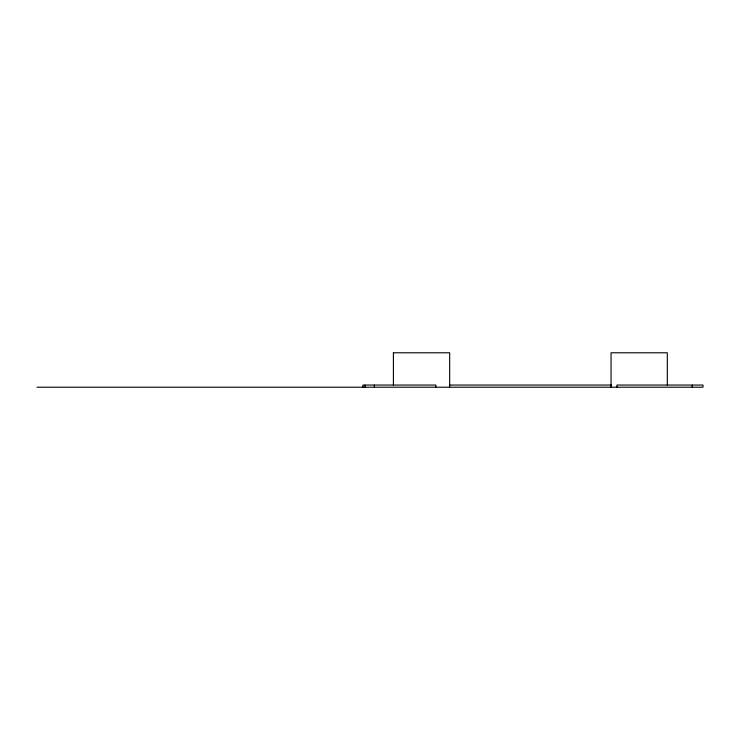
<?xml version="1.0" encoding="UTF-8"?>
<svg xmlns="http://www.w3.org/2000/svg" width="740" height="740" viewBox="0 0 740 740"><rect width="100%" height="100%" fill="white"/><g stroke="black" fill="none" stroke-linecap="round" stroke-linejoin="round"><path stroke-width="1.11" d="M393.44 352.786L449.67 352.786L449.67 387.214M449.67 385.059L611.518 385.059M37 387.214L703 387.214L703 385.059L616.929 385.059L616.929 387.214M692.242 385.059L692.242 387.214M667.313 385.059L667.313 352.786L611.046 352.786L611.046 387.214M435.86 387.214L435.86 385.059L362.878 385.059L362.878 387.214M393.403 352.786L393.403 385.059M374.357 385.059L374.357 387.214M365.098 385.059L365.098 387.214"/></g></svg>
